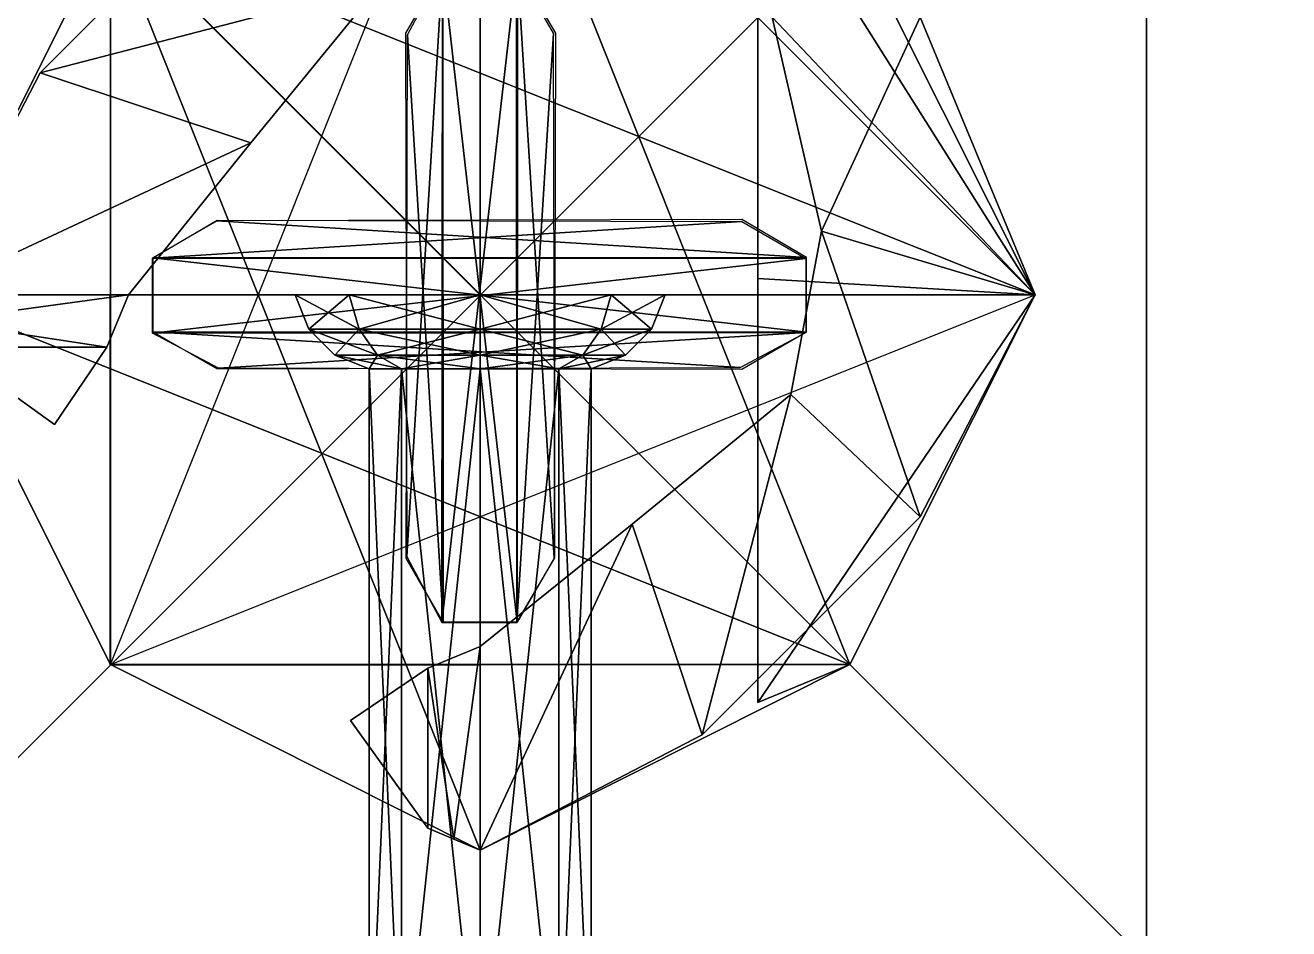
# Model space of a CAD drawing. Extents: x -150 to 2334, y -150 to 2984.
# Drawn here: x 1667.85 to 1684.92, y 1522.56 to 1534.77 of the extents above; entities that cross this region are included whole.
import ezdxf

# ---------------------------------------------------------------- set-up
doc = ezdxf.new("R2010")
doc.units = 0
for name, color, linetype in [('LAYER0', 7, 'CONTINUOUS'), ('LAYER194', 9, 'CONTINUOUS'), ('LAYER196', 7, 'CONTINUOUS'), ('LAYER197', 7, 'CONTINUOUS'), ('LAYER198', 254, 'CONTINUOUS'), ('LAYER210', 9, 'CONTINUOUS'), ('LAYER215', 254, 'CONTINUOUS'), ('LAYER276', 7, 'CONTINUOUS'), ('LAYER311', 7, 'CONTINUOUS'), ('LAYER73', 7, 'CONTINUOUS'), ('LAYER82', 7, 'CONTINUOUS'), ('LAYER99', 7, 'CONTINUOUS')]:
    doc.layers.add(name, color=color, linetype=linetype)

msp = doc.modelspace()

# ---------------------------------------------------------------- linework, layer by layer
at = {"layer": 'LAYER0', "invisible_edges": 1}
for points in [[(2334, 2984, -5), (-150, -150, -5), (-150, 2984, -5), (2334, 2984, -5)], [(-150, -150, -5), (2334, 2984, -5), (2334, -150, -5), (-150, -150, -5)], [(2334, -150), (-150, 2984), (-150, -150), (2334, -150)], [(-150, 2984), (2334, -150), (2334, 2984), (-150, 2984)]]:
    msp.add_3dface(points, dxfattribs=at)
at = {"layer": 'LAYER194'}
for points in [[(1671.5, 1531.125, 89), (1672.232, 1531.125, 90.76777), (1674, 1531.125, 91.5), (1671.5, 1531.125, 89)], [(1675.768, 1531.125, 90.76777), (1671.5, 1531.125, 89), (1674, 1531.125, 91.5), (1675.768, 1531.125, 90.76777)], [(1676.5, 1531.125, 89), (1671.5, 1531.125, 89), (1675.768, 1531.125, 90.76777), (1676.5, 1531.125, 89)], [(1672.232, 1531.125, 87.23223), (1671.5, 1531.125, 89), (1676.5, 1531.125, 89), (1672.232, 1531.125, 87.23223)], [(1671.5, 1531.125, 89), (1671.686, 1530.663, 89), (1672.232, 1531.125, 90.76777), (1671.5, 1531.125, 89)], [(1671.5, 1531.125, 89), (1672.364, 1530.663, 87.36406), (1671.686, 1530.663, 89), (1671.5, 1531.125, 89)], [(1672.232, 1531.125, 87.23223), (1672.364, 1530.663, 87.36406), (1671.5, 1531.125, 89), (1672.232, 1531.125, 87.23223)], [(1672.232, 1531.125, 90.76777), (1671.686, 1530.663, 89), (1672.364, 1530.663, 90.63594), (1672.232, 1531.125, 90.76777)], [(1674, 1531.125, 86.5), (1672.232, 1531.125, 87.23223), (1676.5, 1531.125, 89), (1674, 1531.125, 86.5)], [(1672.232, 1531.125, 90.76777), (1672.364, 1530.663, 90.63594), (1674, 1531.125, 91.5), (1672.232, 1531.125, 90.76777)], [(1672.232, 1531.125, 87.23223), (1674, 1530.663, 86.68643), (1672.364, 1530.663, 87.36406), (1672.232, 1531.125, 87.23223)], [(1674, 1531.125, 86.5), (1674, 1530.663, 86.68643), (1672.232, 1531.125, 87.23223), (1674, 1531.125, 86.5)], [(1674, 1531.125, 91.5), (1672.364, 1530.663, 90.63594), (1674, 1530.663, 91.31357), (1674, 1531.125, 91.5)], [(1675.768, 1531.125, 87.23223), (1674, 1531.125, 86.5), (1676.5, 1531.125, 89), (1675.768, 1531.125, 87.23223)], [(1674, 1531.125, 86.5), (1675.636, 1530.663, 87.36406), (1674, 1530.663, 86.68643), (1674, 1531.125, 86.5)], [(1675.768, 1531.125, 87.23223), (1675.636, 1530.663, 87.36406), (1674, 1531.125, 86.5), (1675.768, 1531.125, 87.23223)], [(1675.768, 1531.125, 90.76777), (1674, 1530.663, 91.31357), (1675.636, 1530.663, 90.63594), (1675.768, 1531.125, 90.76777)], [(1674, 1531.125, 91.5), (1674, 1530.663, 91.31357), (1675.768, 1531.125, 90.76777), (1674, 1531.125, 91.5)], [(1675.768, 1531.125, 87.23223), (1676.314, 1530.663, 89), (1675.636, 1530.663, 87.36406), (1675.768, 1531.125, 87.23223)], [(1676.5, 1531.125, 89), (1675.636, 1530.663, 90.63594), (1676.314, 1530.663, 89), (1676.5, 1531.125, 89)], [(1675.768, 1531.125, 90.76777), (1675.636, 1530.663, 90.63594), (1676.5, 1531.125, 89), (1675.768, 1531.125, 90.76777)], [(1676.5, 1531.125, 89), (1676.314, 1530.663, 89), (1675.768, 1531.125, 87.23223), (1676.5, 1531.125, 89)], [(1671.686, 1530.663, 89), (1672.038, 1530.311, 89), (1672.364, 1530.663, 90.63594), (1671.686, 1530.663, 89)], [(1671.686, 1530.663, 89), (1672.613, 1530.311, 87.61296), (1672.038, 1530.311, 89), (1671.686, 1530.663, 89)], [(1672.364, 1530.663, 87.36406), (1672.613, 1530.311, 87.61296), (1671.686, 1530.663, 89), (1672.364, 1530.663, 87.36406)], [(1672.364, 1530.663, 90.63594), (1672.038, 1530.311, 89), (1672.613, 1530.311, 90.38704), (1672.364, 1530.663, 90.63594)], [(1672.364, 1530.663, 90.63594), (1672.613, 1530.311, 90.38704), (1674, 1530.663, 91.31357), (1672.364, 1530.663, 90.63594)], [(1672.364, 1530.663, 87.36406), (1674, 1530.311, 87.03843), (1672.613, 1530.311, 87.61296), (1672.364, 1530.663, 87.36406)], [(1674, 1530.663, 86.68643), (1674, 1530.311, 87.03843), (1672.364, 1530.663, 87.36406), (1674, 1530.663, 86.68643)], [(1674, 1530.663, 91.31357), (1672.613, 1530.311, 90.38704), (1674, 1530.311, 90.96157), (1674, 1530.663, 91.31357)], [(1674, 1530.663, 86.68643), (1675.387, 1530.311, 87.61296), (1674, 1530.311, 87.03843), (1674, 1530.663, 86.68643)], [(1675.636, 1530.663, 87.36406), (1675.387, 1530.311, 87.61296), (1674, 1530.663, 86.68643), (1675.636, 1530.663, 87.36406)], [(1675.636, 1530.663, 90.63594), (1674, 1530.311, 90.96157), (1675.387, 1530.311, 90.38704), (1675.636, 1530.663, 90.63594)], [(1674, 1530.663, 91.31357), (1674, 1530.311, 90.96157), (1675.636, 1530.663, 90.63594), (1674, 1530.663, 91.31357)], [(1675.636, 1530.663, 87.36406), (1675.962, 1530.311, 89), (1675.387, 1530.311, 87.61296), (1675.636, 1530.663, 87.36406)], [(1676.314, 1530.663, 89), (1675.387, 1530.311, 90.38704), (1675.962, 1530.311, 89), (1676.314, 1530.663, 89)], [(1675.636, 1530.663, 90.63594), (1675.387, 1530.311, 90.38704), (1676.314, 1530.663, 89), (1675.636, 1530.663, 90.63594)], [(1676.314, 1530.663, 89), (1675.962, 1530.311, 89), (1675.636, 1530.663, 87.36406), (1676.314, 1530.663, 89)], [(1672.038, 1530.311, 89), (1672.5, 1530.125, 89), (1672.613, 1530.311, 90.38704), (1672.038, 1530.311, 89)], [(1672.038, 1530.311, 89), (1672.939, 1530.125, 87.93934), (1672.5, 1530.125, 89), (1672.038, 1530.311, 89)], [(1672.613, 1530.311, 87.61296), (1672.939, 1530.125, 87.93934), (1672.038, 1530.311, 89), (1672.613, 1530.311, 87.61296)], [(1672.613, 1530.311, 90.38704), (1672.5, 1530.125, 89), (1672.939, 1530.125, 90.06066), (1672.613, 1530.311, 90.38704)], [(1672.613, 1530.311, 90.38704), (1672.939, 1530.125, 90.06066), (1674, 1530.311, 90.96157), (1672.613, 1530.311, 90.38704)], [(1672.613, 1530.311, 87.61296), (1674, 1530.125, 87.5), (1672.939, 1530.125, 87.93934), (1672.613, 1530.311, 87.61296)], [(1674, 1530.311, 87.03843), (1674, 1530.125, 87.5), (1672.613, 1530.311, 87.61296), (1674, 1530.311, 87.03843)], [(1674, 1530.311, 90.96157), (1672.939, 1530.125, 90.06066), (1674, 1530.125, 90.5), (1674, 1530.311, 90.96157)], [(1674, 1530.311, 87.03843), (1675.061, 1530.125, 87.93934), (1674, 1530.125, 87.5), (1674, 1530.311, 87.03843)], [(1675.387, 1530.311, 87.61296), (1675.061, 1530.125, 87.93934), (1674, 1530.311, 87.03843), (1675.387, 1530.311, 87.61296)], [(1675.387, 1530.311, 90.38704), (1674, 1530.125, 90.5), (1675.061, 1530.125, 90.06066), (1675.387, 1530.311, 90.38704)], [(1674, 1530.311, 90.96157), (1674, 1530.125, 90.5), (1675.387, 1530.311, 90.38704), (1674, 1530.311, 90.96157)], [(1675.387, 1530.311, 87.61296), (1675.5, 1530.125, 89), (1675.061, 1530.125, 87.93934), (1675.387, 1530.311, 87.61296)], [(1675.962, 1530.311, 89), (1675.061, 1530.125, 90.06066), (1675.5, 1530.125, 89), (1675.962, 1530.311, 89)], [(1675.387, 1530.311, 90.38704), (1675.061, 1530.125, 90.06066), (1675.962, 1530.311, 89), (1675.387, 1530.311, 90.38704)], [(1675.962, 1530.311, 89), (1675.5, 1530.125, 89), (1675.387, 1530.311, 87.61296), (1675.962, 1530.311, 89)], [(1672.939, 1530.125, 87.93934), (1672.5, 1520.125, 89), (1672.5, 1530.125, 89), (1672.939, 1530.125, 87.93934)], [(1672.939, 1520.125, 87.93934), (1672.5, 1520.125, 89), (1672.939, 1530.125, 87.93934), (1672.939, 1520.125, 87.93934)], [(1672.5, 1530.125, 89), (1672.939, 1520.125, 90.06066), (1672.939, 1530.125, 90.06066), (1672.5, 1530.125, 89)], [(1672.5, 1520.125, 89), (1672.939, 1520.125, 90.06066), (1672.5, 1530.125, 89), (1672.5, 1520.125, 89)], [(1674, 1530.125, 87.5), (1672.939, 1520.125, 87.93934), (1672.939, 1530.125, 87.93934), (1674, 1530.125, 87.5)], [(1674, 1520.125, 87.5), (1672.939, 1520.125, 87.93934), (1674, 1530.125, 87.5), (1674, 1520.125, 87.5)], [(1672.939, 1530.125, 90.06066), (1674, 1520.125, 90.5), (1674, 1530.125, 90.5), (1672.939, 1530.125, 90.06066)], [(1672.939, 1520.125, 90.06066), (1674, 1520.125, 90.5), (1672.939, 1530.125, 90.06066), (1672.939, 1520.125, 90.06066)], [(1675.061, 1530.125, 87.93934), (1674, 1520.125, 87.5), (1674, 1530.125, 87.5), (1675.061, 1530.125, 87.93934)], [(1675.061, 1520.125, 87.93934), (1674, 1520.125, 87.5), (1675.061, 1530.125, 87.93934), (1675.061, 1520.125, 87.93934)], [(1674, 1530.125, 90.5), (1675.061, 1520.125, 90.06066), (1675.061, 1530.125, 90.06066), (1674, 1530.125, 90.5)], [(1674, 1520.125, 90.5), (1675.061, 1520.125, 90.06066), (1674, 1530.125, 90.5), (1674, 1520.125, 90.5)], [(1675.5, 1530.125, 89), (1675.061, 1520.125, 87.93934), (1675.061, 1530.125, 87.93934), (1675.5, 1530.125, 89)], [(1675.5, 1520.125, 89), (1675.061, 1520.125, 87.93934), (1675.5, 1530.125, 89), (1675.5, 1520.125, 89)], [(1675.061, 1530.125, 90.06066), (1675.5, 1520.125, 89), (1675.5, 1530.125, 89), (1675.061, 1530.125, 90.06066)], [(1675.061, 1520.125, 90.06066), (1675.5, 1520.125, 89), (1675.061, 1530.125, 90.06066), (1675.061, 1520.125, 90.06066)]]:
    msp.add_3dface(points, dxfattribs=at)
at = {"layer": 'LAYER196', "invisible_edges": 1}
for points in [[(1674, 1531.125, 98), (1669, 1526.125, 98), (1674, 1526.125, 98), (1674, 1531.125, 98)], [(1669, 1526.125, 98), (1674, 1531.125, 98), (1669, 1531.125, 98), (1669, 1526.125, 98)], [(1674, 1531.125, 98), (1669, 1531.125, 97), (1669, 1531.125, 98), (1674, 1531.125, 98)], [(1669, 1531.125, 97), (1674, 1531.125, 98), (1674, 1531.125, 97), (1669, 1531.125, 97)], [(1669, 1531.125, 97), (1669, 1526.125, 98), (1669, 1531.125, 98), (1669, 1531.125, 97)], [(1669, 1526.125, 98), (1669, 1531.125, 97), (1669, 1526.125, 97), (1669, 1526.125, 98)], [(1669, 1531.125, 97), (1674, 1526.125, 97), (1669, 1526.125, 97), (1669, 1531.125, 97)], [(1674, 1526.125, 97), (1669, 1531.125, 97), (1674, 1531.125, 97), (1674, 1526.125, 97)], [(1674, 1526.125, 97), (1674, 1531.125, 98), (1674, 1526.125, 98), (1674, 1526.125, 97)], [(1674, 1531.125, 98), (1674, 1526.125, 97), (1674, 1531.125, 97), (1674, 1531.125, 98)], [(1674, 1526.125, 97), (1669, 1526.125, 98), (1669, 1526.125, 97), (1674, 1526.125, 97)], [(1669, 1526.125, 98), (1674, 1526.125, 97), (1674, 1526.125, 98), (1669, 1526.125, 98)]]:
    msp.add_3dface(points, dxfattribs=at)
at = {"layer": 'LAYER197', "invisible_edges": 1}
for points in [[(1674, 1531.125, 98), (1669, 1526.125, 98), (1674, 1526.125, 98), (1674, 1531.125, 98)], [(1669, 1526.125, 98), (1674, 1531.125, 98), (1669, 1531.125, 98), (1669, 1526.125, 98)], [(1674, 1531.125, 98), (1669, 1531.125, 97), (1669, 1531.125, 98), (1674, 1531.125, 98)], [(1669, 1531.125, 97), (1674, 1531.125, 98), (1674, 1531.125, 97), (1669, 1531.125, 97)], [(1669, 1531.125, 97), (1669, 1526.125, 98), (1669, 1531.125, 98), (1669, 1531.125, 97)], [(1669, 1526.125, 98), (1669, 1531.125, 97), (1669, 1526.125, 97), (1669, 1526.125, 98)], [(1669, 1531.125, 97), (1674, 1526.125, 97), (1669, 1526.125, 97), (1669, 1531.125, 97)], [(1674, 1526.125, 97), (1669, 1531.125, 97), (1674, 1531.125, 97), (1674, 1526.125, 97)], [(1674, 1526.125, 97), (1674, 1531.125, 98), (1674, 1526.125, 98), (1674, 1526.125, 97)], [(1674, 1531.125, 98), (1674, 1526.125, 97), (1674, 1531.125, 97), (1674, 1531.125, 98)], [(1674, 1526.125, 97), (1669, 1526.125, 98), (1669, 1526.125, 97), (1674, 1526.125, 97)], [(1669, 1526.125, 98), (1674, 1526.125, 97), (1674, 1526.125, 98), (1669, 1526.125, 98)]]:
    msp.add_3dface(points, dxfattribs=at)
at = {"layer": 'LAYER198'}
for points in [[(1683, 1540.125, 97.95), (1665, 1522.125, 97.95), (1665, 1540.125, 97.95), (1683, 1540.125, 97.95)], [(1683, 1522.125, 97.95), (1665, 1522.125, 97.95), (1683, 1540.125, 97.95), (1683, 1522.125, 97.95)], [(1665, 1540.125, 98.05), (1683, 1522.125, 98.05), (1683, 1540.125, 98.05), (1665, 1540.125, 98.05)], [(1665, 1522.125, 98.05), (1683, 1522.125, 98.05), (1665, 1540.125, 98.05), (1665, 1522.125, 98.05)], [(1683, 1540.125, 98.05), (1683, 1522.125, 97.95), (1683, 1522.125, 98.05), (1683, 1540.125, 98.05)], [(1683, 1540.125, 97.95), (1683, 1522.125, 97.95), (1683, 1540.125, 98.05), (1683, 1540.125, 97.95)], [(1669.007, 1536.118, 98.5), (1669.007, 1526.132, 98.5), (1674, 1538.625, 98.5), (1669.007, 1536.118, 98.5)], [(1678.993, 1526.132, 92.5), (1669.007, 1536.118, 92.5), (1674, 1538.625, 92.5), (1678.993, 1526.132, 92.5)], [(1674, 1523.625, 98.5), (1674, 1538.625, 98.5), (1669.007, 1536.118, 98.5), (1674, 1523.625, 98.5)], [(1681.5, 1531.125, 92.5), (1674, 1538.625, 92.5), (1678.993, 1536.118, 92.5), (1681.5, 1531.125, 92.5)], [(1678.993, 1526.132, 92.5), (1674, 1538.625, 92.5), (1681.5, 1531.125, 92.5), (1678.993, 1526.132, 92.5)], [(1681.5, 1531.125, 98.5), (1674, 1538.625, 98.5), (1678.993, 1526.132, 98.5), (1681.5, 1531.125, 98.5)], [(1678.993, 1536.118, 98.5), (1674, 1538.625, 98.5), (1681.5, 1531.125, 98.5), (1678.993, 1536.118, 98.5)], [(1678.993, 1526.132, 98.5), (1674, 1538.625, 98.5), (1674, 1523.625, 98.5), (1678.993, 1526.132, 98.5)], [(1666.5, 1531.125, 98.5), (1669.007, 1526.132, 98.5), (1669.007, 1536.118, 98.5), (1666.5, 1531.125, 98.5)], [(1666.5, 1531.125, 92.5), (1669.007, 1536.118, 98.5), (1669.007, 1536.118, 92.5), (1666.5, 1531.125, 92.5)], [(1666.5, 1531.125, 98.5), (1669.007, 1536.118, 98.5), (1666.5, 1531.125, 92.5), (1666.5, 1531.125, 98.5)], [(1666.5, 1531.125, 92.5), (1669.007, 1536.118, 92.5), (1669.007, 1526.132, 92.5), (1666.5, 1531.125, 92.5)], [(1669.007, 1526.132, 98.5), (1669.007, 1536.118, 98.5), (1666.5, 1531.125, 98.5), (1669.007, 1526.132, 98.5)], [(1669.007, 1526.132, 92.5), (1669.007, 1536.118, 92.5), (1674, 1523.625, 92.5), (1669.007, 1526.132, 92.5)], [(1674, 1523.625, 92.5), (1669.007, 1536.118, 92.5), (1678.993, 1526.132, 92.5), (1674, 1523.625, 92.5)], [(1674, 1523.625, 98.5), (1669.007, 1536.118, 98.5), (1669.007, 1526.132, 98.5), (1674, 1523.625, 98.5)], [(1678.993, 1536.118, 92.5), (1681.5, 1531.125, 98.5), (1681.5, 1531.125, 92.5), (1678.993, 1536.118, 92.5)], [(1678.993, 1536.118, 98.5), (1681.5, 1531.125, 98.5), (1678.993, 1536.118, 92.5), (1678.993, 1536.118, 98.5)], [(1673.008, 1527.591, 98.5), (1673.49, 1535.525, 98.5), (1672.99, 1534.659, 98.5), (1673.008, 1527.591, 98.5)], [(1673.484, 1526.698, 98.5), (1673.49, 1535.525, 98.5), (1673.008, 1527.591, 98.5), (1673.484, 1526.698, 98.5)], [(1673.484, 1526.698, 98.5), (1674.49, 1535.525, 98.5), (1673.49, 1535.525, 98.5), (1673.484, 1526.698, 98.5)], [(1674.495, 1526.698, 98.5), (1674.49, 1535.525, 98.5), (1673.484, 1526.698, 98.5), (1674.495, 1526.698, 98.5)], [(1674.495, 1526.698, 98.5), (1674.99, 1534.659, 98.5), (1674.49, 1535.525, 98.5), (1674.495, 1526.698, 98.5)], [(1678.611, 1531.984, 88), (1679.946, 1534.875, 88), (1677.946, 1534.875, 88), (1678.611, 1531.984, 88)], [(1678.611, 1531.984, 86.5), (1677.946, 1534.875, 88), (1677.946, 1534.875, 86.5), (1678.611, 1531.984, 86.5)], [(1678.611, 1531.984, 88), (1677.946, 1534.875, 88), (1678.611, 1531.984, 86.5), (1678.611, 1531.984, 88)], [(1681.5, 1531.125, 86.5), (1677.946, 1534.875, 86.5), (1679.946, 1534.875, 86.5), (1681.5, 1531.125, 86.5)], [(1678.611, 1531.984, 86.5), (1677.946, 1534.875, 86.5), (1681.5, 1531.125, 86.5), (1678.611, 1531.984, 86.5)], [(1681.5, 1531.125, 88), (1677.946, 1534.875, 88), (1678.611, 1531.984, 88), (1681.5, 1531.125, 88)], [(1679.946, 1534.875, 88), (1677.946, 1534.875, 88), (1681.5, 1531.125, 88), (1679.946, 1534.875, 88)], [(1681.5, 1531.125, 88), (1679.946, 1534.875, 88), (1678.611, 1531.984, 88), (1681.5, 1531.125, 88)], [(1681.5, 1531.125, 86.5), (1679.946, 1534.875, 88), (1681.5, 1531.125, 88), (1681.5, 1531.125, 86.5)], [(1679.946, 1534.875, 86.5), (1679.946, 1534.875, 88), (1681.5, 1531.125, 86.5), (1679.946, 1534.875, 86.5)], [(1675.007, 1527.571, 98.5), (1674.99, 1534.659, 98.5), (1674.495, 1526.698, 98.5), (1675.007, 1527.571, 98.5)], [(1678.407, 1531.631, 98.5), (1670.445, 1532.125, 98.5), (1669.579, 1531.625, 98.5), (1678.407, 1531.631, 98.5)], [(1677.534, 1532.143, 98.5), (1670.445, 1532.125, 98.5), (1678.407, 1531.631, 98.5), (1677.534, 1532.143, 98.5)], [(1678.199, 1529.78, 88), (1678.611, 1531.984, 88), (1679.946, 1528.125, 88), (1678.199, 1529.78, 88)], [(1678.199, 1529.78, 86.5), (1678.611, 1531.984, 88), (1678.611, 1531.984, 86.5), (1678.199, 1529.78, 86.5)], [(1678.199, 1529.78, 88), (1678.611, 1531.984, 88), (1678.199, 1529.78, 86.5), (1678.199, 1529.78, 88)], [(1678.199, 1529.78, 86.5), (1678.611, 1531.984, 86.5), (1679.946, 1528.125, 86.5), (1678.199, 1529.78, 86.5)], [(1679.946, 1528.125, 88), (1678.611, 1531.984, 88), (1678.199, 1529.78, 88), (1679.946, 1528.125, 88)], [(1679.946, 1528.125, 88), (1678.611, 1531.984, 88), (1681.5, 1531.125, 88), (1679.946, 1528.125, 88)], [(1679.946, 1528.125, 86.5), (1678.611, 1531.984, 86.5), (1681.5, 1531.125, 86.5), (1679.946, 1528.125, 86.5)], [(1681.5, 1531.125, 88), (1678.611, 1531.984, 88), (1679.946, 1528.125, 88), (1681.5, 1531.125, 88)], [(1678.407, 1531.631, 98.5), (1669.579, 1531.625, 98.5), (1678.407, 1530.619, 98.5), (1678.407, 1531.631, 98.5)], [(1678.407, 1530.619, 98.5), (1669.579, 1531.625, 98.5), (1669.579, 1530.625, 98.5), (1678.407, 1530.619, 98.5)], [(1669.007, 1526.132, 92.5), (1666.5, 1531.125, 98.5), (1666.5, 1531.125, 92.5), (1669.007, 1526.132, 92.5)], [(1669.007, 1526.132, 98.5), (1666.5, 1531.125, 98.5), (1669.007, 1526.132, 92.5), (1669.007, 1526.132, 98.5)], [(1681.5, 1531.125, 92.5), (1678.993, 1526.132, 98.5), (1678.993, 1526.132, 92.5), (1681.5, 1531.125, 92.5)], [(1681.5, 1531.125, 98.5), (1678.993, 1526.132, 98.5), (1681.5, 1531.125, 92.5), (1681.5, 1531.125, 98.5)], [(1681.5, 1531.125, 86.5), (1679.946, 1528.125, 88), (1679.946, 1528.125, 86.5), (1681.5, 1531.125, 86.5)], [(1681.5, 1531.125, 88), (1679.946, 1528.125, 88), (1681.5, 1531.125, 86.5), (1681.5, 1531.125, 88)], [(1677.513, 1530.144, 98.5), (1669.579, 1530.625, 98.5), (1670.445, 1530.125, 98.5), (1677.513, 1530.144, 98.5)], [(1678.407, 1530.619, 98.5), (1669.579, 1530.625, 98.5), (1677.513, 1530.144, 98.5), (1678.407, 1530.619, 98.5)], [(1676.054, 1528.025, 86.5), (1678.199, 1529.78, 88), (1678.199, 1529.78, 86.5), (1676.054, 1528.025, 86.5)], [(1676.054, 1528.025, 88), (1678.199, 1529.78, 88), (1676.054, 1528.025, 86.5), (1676.054, 1528.025, 88)], [(1676.054, 1528.025, 86.5), (1678.199, 1529.78, 86.5), (1677, 1525.179, 86.5), (1676.054, 1528.025, 86.5)], [(1677, 1525.179, 88), (1678.199, 1529.78, 88), (1676.054, 1528.025, 88), (1677, 1525.179, 88)], [(1677, 1525.179, 86.5), (1678.199, 1529.78, 86.5), (1679.946, 1528.125, 86.5), (1677, 1525.179, 86.5)], [(1679.946, 1528.125, 88), (1678.199, 1529.78, 88), (1677, 1525.179, 88), (1679.946, 1528.125, 88)], [(1679.946, 1528.125, 88), (1677, 1525.179, 86.5), (1679.946, 1528.125, 86.5), (1679.946, 1528.125, 88)], [(1677, 1525.179, 88), (1677, 1525.179, 86.5), (1679.946, 1528.125, 88), (1677, 1525.179, 88)], [(1674, 1523.625, 86.5), (1676.054, 1528.025, 86.5), (1677, 1525.179, 86.5), (1674, 1523.625, 86.5)], [(1674, 1526.375, 86.5), (1676.054, 1528.025, 86.5), (1674, 1523.625, 86.5), (1674, 1526.375, 86.5)], [(1674, 1523.625, 88), (1676.054, 1528.025, 88), (1674, 1526.375, 88), (1674, 1523.625, 88)], [(1677, 1525.179, 88), (1676.054, 1528.025, 88), (1674, 1523.625, 88), (1677, 1525.179, 88)], [(1674, 1526.375, 88), (1676.054, 1528.025, 86.5), (1674, 1526.375, 86.5), (1674, 1526.375, 88)], [(1676.054, 1528.025, 88), (1676.054, 1528.025, 86.5), (1674, 1526.375, 88), (1676.054, 1528.025, 88)], [(1673.293, 1526.082, 86.5), (1674, 1526.375, 86.5), (1673.646, 1523.771, 86.5), (1673.293, 1526.082, 86.5)], [(1673.646, 1523.771, 88), (1674, 1526.375, 88), (1673.293, 1526.082, 88), (1673.646, 1523.771, 88)], [(1673.293, 1526.082, 88), (1674, 1526.375, 86.5), (1673.293, 1526.082, 86.5), (1673.293, 1526.082, 88)], [(1674, 1526.375, 88), (1674, 1526.375, 86.5), (1673.293, 1526.082, 88), (1674, 1526.375, 88)], [(1673.646, 1523.771, 86.5), (1674, 1526.375, 86.5), (1674, 1523.625, 86.5), (1673.646, 1523.771, 86.5)], [(1674, 1523.625, 88), (1674, 1526.375, 88), (1673.646, 1523.771, 88), (1674, 1523.625, 88)], [(1674, 1523.625, 92.5), (1669.007, 1526.132, 98.5), (1669.007, 1526.132, 92.5), (1674, 1523.625, 92.5)], [(1674, 1523.625, 98.5), (1669.007, 1526.132, 98.5), (1674, 1523.625, 92.5), (1674, 1523.625, 98.5)], [(1672.25, 1525.375, 86.5), (1673.293, 1526.082, 86.5), (1673.293, 1523.918, 86.5), (1672.25, 1525.375, 86.5)], [(1673.293, 1523.918, 88), (1673.293, 1526.082, 88), (1672.25, 1525.375, 88), (1673.293, 1523.918, 88)], [(1672.25, 1525.375, 88), (1673.293, 1526.082, 86.5), (1672.25, 1525.375, 86.5), (1672.25, 1525.375, 88)], [(1673.293, 1526.082, 88), (1673.293, 1526.082, 86.5), (1672.25, 1525.375, 88), (1673.293, 1526.082, 88)], [(1673.293, 1523.918, 86.5), (1673.293, 1526.082, 86.5), (1673.646, 1523.771, 86.5), (1673.293, 1523.918, 86.5)], [(1673.646, 1523.771, 88), (1673.293, 1526.082, 88), (1673.293, 1523.918, 88), (1673.646, 1523.771, 88)], [(1678.993, 1526.132, 92.5), (1674, 1523.625, 98.5), (1674, 1523.625, 92.5), (1678.993, 1526.132, 92.5)], [(1678.993, 1526.132, 98.5), (1674, 1523.625, 98.5), (1678.993, 1526.132, 92.5), (1678.993, 1526.132, 98.5)], [(1673.293, 1523.918, 88), (1672.25, 1525.375, 86.5), (1673.293, 1523.918, 86.5), (1673.293, 1523.918, 88)], [(1672.25, 1525.375, 88), (1672.25, 1525.375, 86.5), (1673.293, 1523.918, 88), (1672.25, 1525.375, 88)], [(1677, 1525.179, 88), (1674, 1523.625, 86.5), (1677, 1525.179, 86.5), (1677, 1525.179, 88)], [(1674, 1523.625, 88), (1674, 1523.625, 86.5), (1677, 1525.179, 88), (1674, 1523.625, 88)], [(1674, 1523.625, 86.5), (1673.293, 1523.918, 88), (1673.293, 1523.918, 86.5), (1674, 1523.625, 86.5)], [(1674, 1523.625, 88), (1673.293, 1523.918, 88), (1674, 1523.625, 86.5), (1674, 1523.625, 88)]]:
    msp.add_3dface(points, dxfattribs=at)
at = {"layer": 'LAYER210'}
for points in [[(1671.5, 1531.125, 2340), (1674, 1531.125, 2337.5), (1672.232, 1531.125, 2338.232), (1671.5, 1531.125, 2340)], [(1675.768, 1531.125, 2338.232), (1674, 1531.125, 2337.5), (1671.5, 1531.125, 2340), (1675.768, 1531.125, 2338.232)], [(1676.5, 1531.125, 2340), (1675.768, 1531.125, 2338.232), (1671.5, 1531.125, 2340), (1676.5, 1531.125, 2340)], [(1672.232, 1531.125, 2341.768), (1676.5, 1531.125, 2340), (1671.5, 1531.125, 2340), (1672.232, 1531.125, 2341.768)], [(1671.5, 1531.125, 2340), (1672.232, 1531.125, 2338.232), (1671.686, 1530.663, 2340), (1671.5, 1531.125, 2340)], [(1671.5, 1531.125, 2340), (1671.686, 1530.663, 2340), (1672.364, 1530.663, 2341.636), (1671.5, 1531.125, 2340)], [(1672.232, 1531.125, 2341.768), (1671.5, 1531.125, 2340), (1672.364, 1530.663, 2341.636), (1672.232, 1531.125, 2341.768)], [(1672.232, 1531.125, 2338.232), (1672.364, 1530.663, 2338.364), (1671.686, 1530.663, 2340), (1672.232, 1531.125, 2338.232)], [(1674, 1531.125, 2342.5), (1676.5, 1531.125, 2340), (1672.232, 1531.125, 2341.768), (1674, 1531.125, 2342.5)], [(1672.232, 1531.125, 2338.232), (1674, 1531.125, 2337.5), (1672.364, 1530.663, 2338.364), (1672.232, 1531.125, 2338.232)], [(1672.232, 1531.125, 2341.768), (1672.364, 1530.663, 2341.636), (1674, 1530.663, 2342.313), (1672.232, 1531.125, 2341.768)], [(1674, 1531.125, 2342.5), (1672.232, 1531.125, 2341.768), (1674, 1530.663, 2342.313), (1674, 1531.125, 2342.5)], [(1674, 1531.125, 2337.5), (1674, 1530.663, 2337.687), (1672.364, 1530.663, 2338.364), (1674, 1531.125, 2337.5)], [(1675.768, 1531.125, 2341.768), (1676.5, 1531.125, 2340), (1674, 1531.125, 2342.5), (1675.768, 1531.125, 2341.768)], [(1674, 1531.125, 2342.5), (1674, 1530.663, 2342.313), (1675.636, 1530.663, 2341.636), (1674, 1531.125, 2342.5)], [(1675.768, 1531.125, 2341.768), (1674, 1531.125, 2342.5), (1675.636, 1530.663, 2341.636), (1675.768, 1531.125, 2341.768)], [(1675.768, 1531.125, 2338.232), (1675.636, 1530.663, 2338.364), (1674, 1530.663, 2337.687), (1675.768, 1531.125, 2338.232)], [(1674, 1531.125, 2337.5), (1675.768, 1531.125, 2338.232), (1674, 1530.663, 2337.687), (1674, 1531.125, 2337.5)], [(1675.768, 1531.125, 2341.768), (1675.636, 1530.663, 2341.636), (1676.314, 1530.663, 2340), (1675.768, 1531.125, 2341.768)], [(1676.5, 1531.125, 2340), (1676.314, 1530.663, 2340), (1675.636, 1530.663, 2338.364), (1676.5, 1531.125, 2340)], [(1675.768, 1531.125, 2338.232), (1676.5, 1531.125, 2340), (1675.636, 1530.663, 2338.364), (1675.768, 1531.125, 2338.232)], [(1676.5, 1531.125, 2340), (1675.768, 1531.125, 2341.768), (1676.314, 1530.663, 2340), (1676.5, 1531.125, 2340)], [(1671.686, 1530.663, 2340), (1672.364, 1530.663, 2338.364), (1672.038, 1530.311, 2340), (1671.686, 1530.663, 2340)], [(1671.686, 1530.663, 2340), (1672.038, 1530.311, 2340), (1672.613, 1530.311, 2341.387), (1671.686, 1530.663, 2340)], [(1672.364, 1530.663, 2341.636), (1671.686, 1530.663, 2340), (1672.613, 1530.311, 2341.387), (1672.364, 1530.663, 2341.636)], [(1672.364, 1530.663, 2338.364), (1672.613, 1530.311, 2338.613), (1672.038, 1530.311, 2340), (1672.364, 1530.663, 2338.364)], [(1672.364, 1530.663, 2338.364), (1674, 1530.663, 2337.687), (1672.613, 1530.311, 2338.613), (1672.364, 1530.663, 2338.364)], [(1672.364, 1530.663, 2341.636), (1672.613, 1530.311, 2341.387), (1674, 1530.311, 2341.962), (1672.364, 1530.663, 2341.636)], [(1674, 1530.663, 2342.313), (1672.364, 1530.663, 2341.636), (1674, 1530.311, 2341.962), (1674, 1530.663, 2342.313)], [(1674, 1530.663, 2337.687), (1674, 1530.311, 2338.038), (1672.613, 1530.311, 2338.613), (1674, 1530.663, 2337.687)], [(1674, 1530.663, 2342.313), (1674, 1530.311, 2341.962), (1675.387, 1530.311, 2341.387), (1674, 1530.663, 2342.313)], [(1675.636, 1530.663, 2341.636), (1674, 1530.663, 2342.313), (1675.387, 1530.311, 2341.387), (1675.636, 1530.663, 2341.636)], [(1675.636, 1530.663, 2338.364), (1675.387, 1530.311, 2338.613), (1674, 1530.311, 2338.038), (1675.636, 1530.663, 2338.364)], [(1674, 1530.663, 2337.687), (1675.636, 1530.663, 2338.364), (1674, 1530.311, 2338.038), (1674, 1530.663, 2337.687)], [(1675.636, 1530.663, 2341.636), (1675.387, 1530.311, 2341.387), (1675.962, 1530.311, 2340), (1675.636, 1530.663, 2341.636)], [(1676.314, 1530.663, 2340), (1675.962, 1530.311, 2340), (1675.387, 1530.311, 2338.613), (1676.314, 1530.663, 2340)], [(1675.636, 1530.663, 2338.364), (1676.314, 1530.663, 2340), (1675.387, 1530.311, 2338.613), (1675.636, 1530.663, 2338.364)], [(1676.314, 1530.663, 2340), (1675.636, 1530.663, 2341.636), (1675.962, 1530.311, 2340), (1676.314, 1530.663, 2340)], [(1672.038, 1530.311, 2340), (1672.613, 1530.311, 2338.613), (1672.5, 1530.125, 2340), (1672.038, 1530.311, 2340)], [(1672.038, 1530.311, 2340), (1672.5, 1530.125, 2340), (1672.939, 1530.125, 2341.061), (1672.038, 1530.311, 2340)], [(1672.613, 1530.311, 2341.387), (1672.038, 1530.311, 2340), (1672.939, 1530.125, 2341.061), (1672.613, 1530.311, 2341.387)], [(1672.613, 1530.311, 2338.613), (1672.939, 1530.125, 2338.939), (1672.5, 1530.125, 2340), (1672.613, 1530.311, 2338.613)], [(1672.613, 1530.311, 2338.613), (1674, 1530.311, 2338.038), (1672.939, 1530.125, 2338.939), (1672.613, 1530.311, 2338.613)], [(1672.613, 1530.311, 2341.387), (1672.939, 1530.125, 2341.061), (1674, 1530.125, 2341.5), (1672.613, 1530.311, 2341.387)], [(1674, 1530.311, 2341.962), (1672.613, 1530.311, 2341.387), (1674, 1530.125, 2341.5), (1674, 1530.311, 2341.962)], [(1674, 1530.311, 2338.038), (1674, 1530.125, 2338.5), (1672.939, 1530.125, 2338.939), (1674, 1530.311, 2338.038)], [(1674, 1530.311, 2341.962), (1674, 1530.125, 2341.5), (1675.061, 1530.125, 2341.061), (1674, 1530.311, 2341.962)], [(1675.387, 1530.311, 2341.387), (1674, 1530.311, 2341.962), (1675.061, 1530.125, 2341.061), (1675.387, 1530.311, 2341.387)], [(1675.387, 1530.311, 2338.613), (1675.061, 1530.125, 2338.939), (1674, 1530.125, 2338.5), (1675.387, 1530.311, 2338.613)], [(1674, 1530.311, 2338.038), (1675.387, 1530.311, 2338.613), (1674, 1530.125, 2338.5), (1674, 1530.311, 2338.038)], [(1675.387, 1530.311, 2341.387), (1675.061, 1530.125, 2341.061), (1675.5, 1530.125, 2340), (1675.387, 1530.311, 2341.387)], [(1675.962, 1530.311, 2340), (1675.5, 1530.125, 2340), (1675.061, 1530.125, 2338.939), (1675.962, 1530.311, 2340)], [(1675.387, 1530.311, 2338.613), (1675.962, 1530.311, 2340), (1675.061, 1530.125, 2338.939), (1675.387, 1530.311, 2338.613)], [(1675.962, 1530.311, 2340), (1675.387, 1530.311, 2341.387), (1675.5, 1530.125, 2340), (1675.962, 1530.311, 2340)], [(1672.939, 1530.125, 2341.061), (1672.5, 1530.125, 2340), (1672.5, 1520.125, 2340), (1672.939, 1530.125, 2341.061)], [(1672.939, 1520.125, 2341.061), (1672.939, 1530.125, 2341.061), (1672.5, 1520.125, 2340), (1672.939, 1520.125, 2341.061)], [(1672.5, 1530.125, 2340), (1672.939, 1530.125, 2338.939), (1672.939, 1520.125, 2338.939), (1672.5, 1530.125, 2340)], [(1672.5, 1520.125, 2340), (1672.5, 1530.125, 2340), (1672.939, 1520.125, 2338.939), (1672.5, 1520.125, 2340)], [(1674, 1530.125, 2341.5), (1672.939, 1530.125, 2341.061), (1672.939, 1520.125, 2341.061), (1674, 1530.125, 2341.5)], [(1674, 1520.125, 2341.5), (1674, 1530.125, 2341.5), (1672.939, 1520.125, 2341.061), (1674, 1520.125, 2341.5)], [(1672.939, 1530.125, 2338.939), (1674, 1530.125, 2338.5), (1674, 1520.125, 2338.5), (1672.939, 1530.125, 2338.939)], [(1672.939, 1520.125, 2338.939), (1672.939, 1530.125, 2338.939), (1674, 1520.125, 2338.5), (1672.939, 1520.125, 2338.939)], [(1675.061, 1530.125, 2341.061), (1674, 1530.125, 2341.5), (1674, 1520.125, 2341.5), (1675.061, 1530.125, 2341.061)], [(1675.061, 1520.125, 2341.061), (1675.061, 1530.125, 2341.061), (1674, 1520.125, 2341.5), (1675.061, 1520.125, 2341.061)], [(1674, 1530.125, 2338.5), (1675.061, 1530.125, 2338.939), (1675.061, 1520.125, 2338.939), (1674, 1530.125, 2338.5)], [(1674, 1520.125, 2338.5), (1674, 1530.125, 2338.5), (1675.061, 1520.125, 2338.939), (1674, 1520.125, 2338.5)], [(1675.5, 1530.125, 2340), (1675.061, 1530.125, 2341.061), (1675.061, 1520.125, 2341.061), (1675.5, 1530.125, 2340)], [(1675.5, 1520.125, 2340), (1675.5, 1530.125, 2340), (1675.061, 1520.125, 2341.061), (1675.5, 1520.125, 2340)], [(1675.061, 1530.125, 2338.939), (1675.5, 1530.125, 2340), (1675.5, 1520.125, 2340), (1675.061, 1530.125, 2338.939)], [(1675.061, 1520.125, 2338.939), (1675.061, 1530.125, 2338.939), (1675.5, 1520.125, 2340), (1675.061, 1520.125, 2338.939)]]:
    msp.add_3dface(points, dxfattribs=at)
at = {"layer": 'LAYER215'}
for points in [[(1683, 1540.125, 2331.05), (1665, 1522.125, 2331.05), (1683, 1522.125, 2331.05), (1683, 1540.125, 2331.05)], [(1665, 1540.125, 2331.05), (1665, 1522.125, 2331.05), (1683, 1540.125, 2331.05), (1665, 1540.125, 2331.05)], [(1683, 1522.125, 2330.95), (1665, 1540.125, 2330.95), (1683, 1540.125, 2330.95), (1683, 1522.125, 2330.95)], [(1665, 1522.125, 2330.95), (1665, 1540.125, 2330.95), (1683, 1522.125, 2330.95), (1665, 1522.125, 2330.95)], [(1683, 1522.125, 2331.05), (1683, 1540.125, 2330.95), (1683, 1540.125, 2331.05), (1683, 1522.125, 2331.05)], [(1683, 1522.125, 2330.95), (1683, 1540.125, 2330.95), (1683, 1522.125, 2331.05), (1683, 1522.125, 2330.95)], [(1669.007, 1536.118, 2336.5), (1681.5, 1531.125, 2336.5), (1674, 1538.625, 2336.5), (1669.007, 1536.118, 2336.5)], [(1674, 1538.625, 2330.5), (1681.5, 1531.125, 2330.5), (1669.007, 1536.118, 2330.5), (1674, 1538.625, 2330.5)], [(1674, 1538.625, 2336.5), (1681.5, 1531.125, 2336.5), (1678.993, 1536.118, 2336.5), (1674, 1538.625, 2336.5)], [(1678.993, 1536.118, 2330.5), (1681.5, 1531.125, 2330.5), (1674, 1538.625, 2330.5), (1678.993, 1536.118, 2330.5)], [(1671, 1537.071, 2341), (1668.054, 1534.125, 2342.5), (1671, 1537.071, 2342.5), (1671, 1537.071, 2341)], [(1668.054, 1534.125, 2341), (1668.054, 1534.125, 2342.5), (1671, 1537.071, 2341), (1668.054, 1534.125, 2341)], [(1668.054, 1534.125, 2342.5), (1672.655, 1535.324, 2342.5), (1671, 1537.071, 2342.5), (1668.054, 1534.125, 2342.5)], [(1671, 1537.071, 2341), (1672.655, 1535.324, 2341), (1668.054, 1534.125, 2341), (1671, 1537.071, 2341)], [(1677.75, 1537.071, 2336.5), (1677.75, 1525.618, 2342.5), (1677.75, 1537.071, 2342.5), (1677.75, 1537.071, 2336.5)], [(1677.75, 1525.618, 2336.5), (1677.75, 1525.618, 2342.5), (1677.75, 1537.071, 2336.5), (1677.75, 1525.618, 2336.5)], [(1681.5, 1531.125, 2342.5), (1677.75, 1537.071, 2342.5), (1677.75, 1531.344, 2342.5), (1681.5, 1531.125, 2342.5)], [(1678.993, 1536.118, 2342.5), (1677.75, 1537.071, 2342.5), (1681.5, 1531.125, 2342.5), (1678.993, 1536.118, 2342.5)], [(1677.75, 1537.071, 2336.5), (1681.5, 1531.125, 2336.5), (1677.75, 1531.344, 2336.5), (1677.75, 1537.071, 2336.5)], [(1678.993, 1536.118, 2336.5), (1681.5, 1531.125, 2336.5), (1677.75, 1537.071, 2336.5), (1678.993, 1536.118, 2336.5)], [(1669.007, 1536.118, 2336.5), (1666.5, 1531.125, 2330.5), (1666.5, 1531.125, 2336.5), (1669.007, 1536.118, 2336.5)], [(1669.007, 1536.118, 2330.5), (1666.5, 1531.125, 2330.5), (1669.007, 1536.118, 2336.5), (1669.007, 1536.118, 2330.5)], [(1666.5, 1531.125, 2336.5), (1678.993, 1526.132, 2336.5), (1669.007, 1536.118, 2336.5), (1666.5, 1531.125, 2336.5)], [(1669.007, 1536.118, 2330.5), (1681.5, 1531.125, 2330.5), (1666.5, 1531.125, 2330.5), (1669.007, 1536.118, 2330.5)], [(1669.007, 1536.118, 2336.5), (1678.993, 1526.132, 2336.5), (1681.5, 1531.125, 2336.5), (1669.007, 1536.118, 2336.5)], [(1681.5, 1531.125, 2336.5), (1678.993, 1536.118, 2342.5), (1681.5, 1531.125, 2342.5), (1681.5, 1531.125, 2336.5)], [(1678.993, 1536.118, 2336.5), (1678.993, 1536.118, 2342.5), (1681.5, 1531.125, 2336.5), (1678.993, 1536.118, 2336.5)], [(1681.5, 1531.125, 2336.5), (1678.993, 1536.118, 2330.5), (1678.993, 1536.118, 2336.5), (1681.5, 1531.125, 2336.5)], [(1681.5, 1531.125, 2330.5), (1678.993, 1536.118, 2330.5), (1681.5, 1531.125, 2336.5), (1681.5, 1531.125, 2330.5)], [(1673.494, 1535.532, 2330.5), (1673.5, 1526.704, 2330.5), (1673.019, 1534.638, 2330.5), (1673.494, 1535.532, 2330.5)], [(1673.494, 1535.532, 2330.5), (1674.5, 1526.704, 2330.5), (1673.5, 1526.704, 2330.5), (1673.494, 1535.532, 2330.5)], [(1674.506, 1535.532, 2330.5), (1674.5, 1526.704, 2330.5), (1673.494, 1535.532, 2330.5), (1674.506, 1535.532, 2330.5)], [(1674.506, 1535.532, 2330.5), (1675, 1527.57, 2330.5), (1674.5, 1526.704, 2330.5), (1674.506, 1535.532, 2330.5)], [(1675.018, 1534.659, 2330.5), (1675, 1527.57, 2330.5), (1674.506, 1535.532, 2330.5), (1675.018, 1534.659, 2330.5)], [(1670.9, 1533.179, 2342.5), (1672.655, 1535.324, 2342.5), (1668.054, 1534.125, 2342.5), (1670.9, 1533.179, 2342.5)], [(1668.054, 1534.125, 2341), (1672.655, 1535.324, 2341), (1670.9, 1533.179, 2341), (1668.054, 1534.125, 2341)], [(1670.9, 1533.179, 2342.5), (1672.655, 1535.324, 2341), (1672.655, 1535.324, 2342.5), (1670.9, 1533.179, 2342.5)], [(1670.9, 1533.179, 2341), (1672.655, 1535.324, 2341), (1670.9, 1533.179, 2342.5), (1670.9, 1533.179, 2341)], [(1673.019, 1534.638, 2330.5), (1673.5, 1526.704, 2330.5), (1673, 1527.57, 2330.5), (1673.019, 1534.638, 2330.5)], [(1668.054, 1534.125, 2341), (1666.5, 1531.125, 2342.5), (1668.054, 1534.125, 2342.5), (1668.054, 1534.125, 2341)], [(1666.5, 1531.125, 2341), (1666.5, 1531.125, 2342.5), (1668.054, 1534.125, 2341), (1666.5, 1531.125, 2341)], [(1666.5, 1531.125, 2342.5), (1670.9, 1533.179, 2342.5), (1668.054, 1534.125, 2342.5), (1666.5, 1531.125, 2342.5)], [(1668.054, 1534.125, 2341), (1670.9, 1533.179, 2341), (1666.5, 1531.125, 2341), (1668.054, 1534.125, 2341)], [(1669.25, 1531.125, 2342.5), (1670.9, 1533.179, 2342.5), (1666.5, 1531.125, 2342.5), (1669.25, 1531.125, 2342.5)], [(1666.5, 1531.125, 2341), (1670.9, 1533.179, 2341), (1669.25, 1531.125, 2341), (1666.5, 1531.125, 2341)], [(1669.25, 1531.125, 2341), (1670.9, 1533.179, 2342.5), (1669.25, 1531.125, 2342.5), (1669.25, 1531.125, 2341)], [(1670.9, 1533.179, 2341), (1670.9, 1533.179, 2342.5), (1669.25, 1531.125, 2341), (1670.9, 1533.179, 2341)], [(1670.446, 1532.132, 2330.5), (1677.534, 1532.115, 2330.5), (1669.573, 1531.62, 2330.5), (1670.446, 1532.132, 2330.5)], [(1669.573, 1531.62, 2330.5), (1677.534, 1532.115, 2330.5), (1678.4, 1531.615, 2330.5), (1669.573, 1531.62, 2330.5)], [(1669.573, 1531.62, 2330.5), (1678.4, 1531.615, 2330.5), (1669.573, 1530.609, 2330.5), (1669.573, 1531.62, 2330.5)], [(1669.573, 1530.609, 2330.5), (1678.4, 1531.615, 2330.5), (1678.4, 1530.615, 2330.5), (1669.573, 1530.609, 2330.5)], [(1677.75, 1525.618, 2342.5), (1681.5, 1531.125, 2342.5), (1677.75, 1531.344, 2342.5), (1677.75, 1525.618, 2342.5)], [(1677.75, 1531.344, 2336.5), (1681.5, 1531.125, 2336.5), (1677.75, 1525.618, 2336.5), (1677.75, 1531.344, 2336.5)], [(1666.5, 1531.125, 2336.5), (1669.007, 1526.132, 2330.5), (1669.007, 1526.132, 2336.5), (1666.5, 1531.125, 2336.5)], [(1666.5, 1531.125, 2330.5), (1669.007, 1526.132, 2330.5), (1666.5, 1531.125, 2336.5), (1666.5, 1531.125, 2330.5)], [(1669.007, 1526.132, 2336.5), (1678.993, 1526.132, 2336.5), (1666.5, 1531.125, 2336.5), (1669.007, 1526.132, 2336.5)], [(1666.646, 1530.771, 2342.5), (1669.25, 1531.125, 2342.5), (1666.5, 1531.125, 2342.5), (1666.646, 1530.771, 2342.5)], [(1666.5, 1531.125, 2341), (1669.25, 1531.125, 2341), (1666.646, 1530.771, 2341), (1666.5, 1531.125, 2341)], [(1666.5, 1531.125, 2330.5), (1678.993, 1526.132, 2330.5), (1669.007, 1526.132, 2330.5), (1666.5, 1531.125, 2330.5)], [(1666.5, 1531.125, 2330.5), (1681.5, 1531.125, 2330.5), (1678.993, 1526.132, 2330.5), (1666.5, 1531.125, 2330.5)], [(1668.957, 1530.418, 2342.5), (1669.25, 1531.125, 2342.5), (1666.646, 1530.771, 2342.5), (1668.957, 1530.418, 2342.5)], [(1666.646, 1530.771, 2341), (1669.25, 1531.125, 2341), (1668.957, 1530.418, 2341), (1666.646, 1530.771, 2341)], [(1668.957, 1530.418, 2341), (1669.25, 1531.125, 2342.5), (1668.957, 1530.418, 2342.5), (1668.957, 1530.418, 2341)], [(1669.25, 1531.125, 2341), (1669.25, 1531.125, 2342.5), (1668.957, 1530.418, 2341), (1669.25, 1531.125, 2341)], [(1678.993, 1526.132, 2330.5), (1669.007, 1526.132, 2330.5), (1681.5, 1531.125, 2330.5), (1678.993, 1526.132, 2330.5)], [(1678.993, 1526.132, 2342.5), (1681.5, 1531.125, 2342.5), (1677.75, 1525.618, 2342.5), (1678.993, 1526.132, 2342.5)], [(1677.75, 1525.618, 2336.5), (1681.5, 1531.125, 2336.5), (1678.993, 1526.132, 2336.5), (1677.75, 1525.618, 2336.5)], [(1678.993, 1526.132, 2336.5), (1681.5, 1531.125, 2330.5), (1681.5, 1531.125, 2336.5), (1678.993, 1526.132, 2336.5)], [(1678.993, 1526.132, 2330.5), (1681.5, 1531.125, 2330.5), (1678.993, 1526.132, 2336.5), (1678.993, 1526.132, 2330.5)], [(1678.993, 1526.132, 2336.5), (1681.5, 1531.125, 2342.5), (1678.993, 1526.132, 2342.5), (1678.993, 1526.132, 2336.5)], [(1681.5, 1531.125, 2336.5), (1681.5, 1531.125, 2342.5), (1678.993, 1526.132, 2336.5), (1681.5, 1531.125, 2336.5)], [(1666.793, 1530.418, 2342.5), (1668.957, 1530.418, 2342.5), (1666.646, 1530.771, 2342.5), (1666.793, 1530.418, 2342.5)], [(1666.646, 1530.771, 2341), (1668.957, 1530.418, 2341), (1666.793, 1530.418, 2341), (1666.646, 1530.771, 2341)], [(1669.573, 1530.609, 2330.5), (1678.4, 1530.615, 2330.5), (1670.466, 1530.133, 2330.5), (1669.573, 1530.609, 2330.5)], [(1670.466, 1530.133, 2330.5), (1678.4, 1530.615, 2330.5), (1677.534, 1530.115, 2330.5), (1670.466, 1530.133, 2330.5)], [(1666.793, 1530.418, 2341), (1668.25, 1529.375, 2342.5), (1666.793, 1530.418, 2342.5), (1666.793, 1530.418, 2341)], [(1668.25, 1529.375, 2341), (1668.25, 1529.375, 2342.5), (1666.793, 1530.418, 2341), (1668.25, 1529.375, 2341)], [(1668.25, 1529.375, 2342.5), (1668.957, 1530.418, 2342.5), (1666.793, 1530.418, 2342.5), (1668.25, 1529.375, 2342.5)], [(1666.793, 1530.418, 2341), (1668.957, 1530.418, 2341), (1668.25, 1529.375, 2341), (1666.793, 1530.418, 2341)], [(1668.25, 1529.375, 2341), (1668.957, 1530.418, 2342.5), (1668.25, 1529.375, 2342.5), (1668.25, 1529.375, 2341)], [(1668.957, 1530.418, 2341), (1668.957, 1530.418, 2342.5), (1668.25, 1529.375, 2341), (1668.957, 1530.418, 2341)], [(1674, 1523.625, 2330.5), (1669.007, 1526.132, 2330.5), (1678.993, 1526.132, 2330.5), (1674, 1523.625, 2330.5)], [(1669.007, 1526.132, 2336.5), (1674, 1523.625, 2330.5), (1674, 1523.625, 2336.5), (1669.007, 1526.132, 2336.5)], [(1669.007, 1526.132, 2330.5), (1674, 1523.625, 2330.5), (1669.007, 1526.132, 2336.5), (1669.007, 1526.132, 2330.5)], [(1674, 1523.625, 2336.5), (1678.993, 1526.132, 2336.5), (1669.007, 1526.132, 2336.5), (1674, 1523.625, 2336.5)], [(1669.007, 1526.132, 2330.5), (1678.993, 1526.132, 2330.5), (1674, 1523.625, 2330.5), (1669.007, 1526.132, 2330.5)], [(1674, 1523.625, 2336.5), (1678.993, 1526.132, 2330.5), (1678.993, 1526.132, 2336.5), (1674, 1523.625, 2336.5)], [(1674, 1523.625, 2330.5), (1678.993, 1526.132, 2330.5), (1674, 1523.625, 2336.5), (1674, 1523.625, 2330.5)], [(1677.75, 1525.618, 2342.5), (1678.993, 1526.132, 2336.5), (1678.993, 1526.132, 2342.5), (1677.75, 1525.618, 2342.5)], [(1677.75, 1525.618, 2336.5), (1678.993, 1526.132, 2336.5), (1677.75, 1525.618, 2342.5), (1677.75, 1525.618, 2336.5)]]:
    msp.add_3dface(points, dxfattribs=at)
at = {"layer": 'LAYER276', "invisible_edges": 1}
for points in [[(2164, 1507.122, 80), (1614, 2219.792, 80), (2164, 2219.792, 80), (2164, 1507.122, 80)], [(1614, 2219.792, 80), (2164, 1507.122, 80), (1614, 1507.122, 80), (1614, 2219.792, 80)], [(1614, 1507.122, 98), (2164, 2219.792, 98), (1614, 2219.792, 98), (1614, 1507.122, 98)], [(2164, 2219.792, 98), (1614, 1507.122, 98), (2164, 1507.122, 98), (2164, 2219.792, 98)]]:
    msp.add_3dface(points, dxfattribs=at)
at = {"layer": 'LAYER311', "invisible_edges": 1}
for points in [[(2164, 2219.792, 2349), (1614, 1507.122, 2349), (2164, 1507.122, 2349), (2164, 2219.792, 2349)], [(1614, 1507.122, 2349), (2164, 2219.792, 2349), (1614, 2219.792, 2349), (1614, 1507.122, 2349)], [(1614, 2219.792, 2331), (2164, 1507.122, 2331), (1614, 1507.122, 2331), (1614, 2219.792, 2331)], [(2164, 1507.122, 2331), (1614, 2219.792, 2331), (2164, 2219.792, 2331), (2164, 1507.122, 2331)]]:
    msp.add_3dface(points, dxfattribs=at)
at = {"layer": 'LAYER73', "invisible_edges": 1}
for points in [[(2139.4, 2219.795, 866), (1674, 1507.125, 866), (2139.4, 1507.125, 866), (2139.4, 2219.795, 866)], [(1674, 1507.125, 866), (2139.4, 2219.795, 866), (1674, 2219.795, 866), (1674, 1507.125, 866)], [(1674, 2219.795, 848), (1674, 1507.125, 866), (1674, 2219.795, 866), (1674, 2219.795, 848)], [(1674, 1507.125, 866), (1674, 2219.795, 848), (1674, 1507.125, 848), (1674, 1507.125, 866)], [(1674, 2219.795, 848), (2139.4, 1507.125, 848), (1674, 1507.125, 848), (1674, 2219.795, 848)], [(2139.4, 1507.125, 848), (1674, 2219.795, 848), (2139.4, 2219.795, 848), (2139.4, 1507.125, 848)]]:
    msp.add_3dface(points, dxfattribs=at)
at = {"layer": 'LAYER82', "invisible_edges": 1}
for points in [[(2139.4, 2219.795, 296), (1674, 1507.125, 296), (2139.4, 1507.125, 296), (2139.4, 2219.795, 296)], [(1674, 1507.125, 296), (2139.4, 2219.795, 296), (1674, 2219.795, 296), (1674, 1507.125, 296)], [(1674, 2219.795, 278), (1674, 1507.125, 296), (1674, 2219.795, 296), (1674, 2219.795, 278)], [(1674, 1507.125, 296), (1674, 2219.795, 278), (1674, 1507.125, 278), (1674, 1507.125, 296)], [(1674, 2219.795, 278), (2139.4, 1507.125, 278), (1674, 1507.125, 278), (1674, 2219.795, 278)], [(2139.4, 1507.125, 278), (1674, 2219.795, 278), (2139.4, 2219.795, 278), (2139.4, 1507.125, 278)]]:
    msp.add_3dface(points, dxfattribs=at)
at = {"layer": 'LAYER99', "invisible_edges": 1}
for points in [[(2139.4, 2219.795, 1934), (1674, 1507.125, 1934), (2139.4, 1507.125, 1934), (2139.4, 2219.795, 1934)], [(1674, 1507.125, 1934), (2139.4, 2219.795, 1934), (1674, 2219.795, 1934), (1674, 1507.125, 1934)], [(1674, 2219.795, 1916), (1674, 1507.125, 1934), (1674, 2219.795, 1934), (1674, 2219.795, 1916)], [(1674, 1507.125, 1934), (1674, 2219.795, 1916), (1674, 1507.125, 1916), (1674, 1507.125, 1934)], [(1674, 2219.795, 1916), (2139.4, 1507.125, 1916), (1674, 1507.125, 1916), (1674, 2219.795, 1916)], [(2139.4, 1507.125, 1916), (1674, 2219.795, 1916), (2139.4, 2219.795, 1916), (2139.4, 1507.125, 1916)]]:
    msp.add_3dface(points, dxfattribs=at)

doc.saveas('drawing.dxf')
